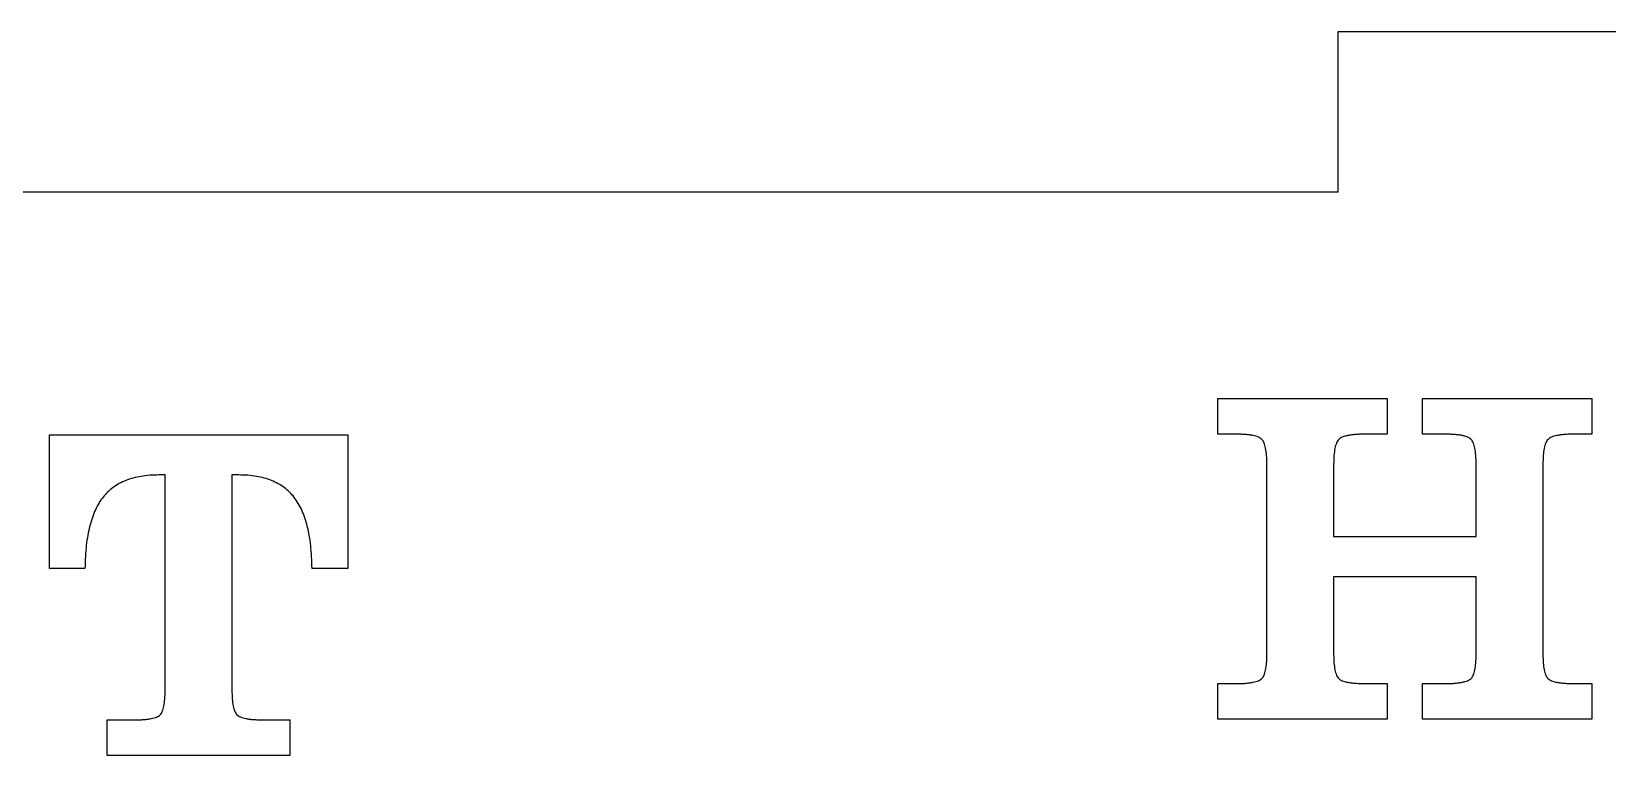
# Model space of a CAD drawing. Header units: millimetres. Extents: x -108 to 108, y -38 to 32.
# Drawn here: x -35.38 to -10.8, y 21.21 to 32.5 of the extents above; entities that cross this region are included whole.
import ezdxf

# ---------------------------------------------------------------- set-up
doc = ezdxf.new("R2010")
doc.units = ezdxf.units.MM

msp = doc.modelspace()

# ---------------------------------------------------------------- linework, layer by layer
at = {"color": 7, "linetype": 'Continuous', "lineweight": 25}
for p, q in [((-15, 30), (-15, 32.5)), ((-15, 32.5), (15, 32.5)), ((-45, 30), (-15, 30)), ((-16.875, 26.775), (-14.236, 26.775)), ((-16.875, 26.219), (-16.875, 26.775)), ((-14.236, 26.775), (-14.236, 26.219)), ((-13.681, 26.775), (-11.042, 26.775)), ((-13.681, 26.219), (-13.681, 26.775)), ((-11.042, 26.775), (-11.042, 26.219)), ((-35.099, 26.209), (-30.446, 26.209)), ((-35.099, 24.125), (-35.099, 26.209)), ((-30.446, 26.209), (-30.446, 24.125)), ((-16.591, 26.219), (-16.875, 26.219)), ((-14.236, 26.219), (-14.579, 26.219)), ((-13.332, 26.219), (-13.681, 26.219)), ((-11.042, 26.219), (-11.324, 26.219)), ((-33.294, 25.584), (-33.389, 25.584)), ((-33.294, 22.227), (-33.294, 25.584)), ((-32.252, 25.584), (-32.252, 22.227)), ((-32.146, 25.584), (-32.252, 25.584)), ((-16.111, 22.784), (-16.111, 25.749)), ((-15.069, 25.749), (-15.069, 24.622)), ((-12.847, 24.622), (-12.847, 25.749)), ((-11.806, 25.749), (-11.806, 22.784)), ((-15.069, 24.622), (-12.847, 24.622)), ((-34.544, 24.125), (-35.099, 24.125)), ((-30.446, 24.125), (-31.002, 24.125)), ((-15.069, 23.997), (-15.069, 22.784)), ((-12.847, 23.997), (-15.069, 23.997)), ((-12.847, 22.784), (-12.847, 23.997)), ((-16.875, 22.331), (-16.591, 22.331)), ((-16.875, 21.775), (-16.875, 22.331)), ((-14.579, 22.331), (-14.236, 22.331)), ((-14.236, 22.331), (-14.236, 21.775)), ((-13.681, 22.331), (-13.332, 22.331)), ((-13.681, 21.775), (-13.681, 22.331)), ((-11.324, 22.331), (-11.042, 22.331)), ((-11.042, 22.331), (-11.042, 21.775)), ((-34.196, 21.764), (-33.773, 21.764)), ((-34.196, 21.209), (-34.196, 21.764)), ((-31.765, 21.764), (-31.349, 21.764)), ((-31.349, 21.764), (-31.349, 21.209)), ((-14.236, 21.775), (-16.875, 21.775)), ((-11.042, 21.775), (-13.681, 21.775)), ((-31.349, 21.209), (-34.196, 21.209))]:
    msp.add_line(p, q, dxfattribs=at)
for points, knots in [([(-16.111, 25.749), (-16.112, 25.796), (-16.112, 25.881), (-16.127, 25.994), (-16.148, 26.079), (-16.179, 26.133), (-16.214, 26.159), (-16.245, 26.176), (-16.284, 26.189), (-16.33, 26.201), (-16.385, 26.21), (-16.447, 26.214), (-16.516, 26.219), (-16.565, 26.219), (-16.591, 26.219)], [0, 0, 0, 0, 0.171646, 0.310137, 0.414554, 0.492898, 0.52959, 0.571511, 0.622024, 0.679322, 0.746148, 0.821662, 0.90629, 1, 1, 1, 1]), ([(-14.579, 26.219), (-14.605, 26.219), (-14.655, 26.219), (-14.726, 26.215), (-14.789, 26.208), (-14.844, 26.2), (-14.892, 26.189), (-14.932, 26.176), (-14.965, 26.159), (-14.999, 26.132), (-15.03, 26.077), (-15.053, 25.992), (-15.067, 25.88), (-15.069, 25.795), (-15.069, 25.749)], [0, 0, 0, 0, 0.094109, 0.180526, 0.256733, 0.322911, 0.381883, 0.433138, 0.475809, 0.51296, 0.591648, 0.695425, 0.831278, 1, 1, 1, 1]), ([(-12.847, 25.749), (-12.848, 25.796), (-12.85, 25.88), (-12.862, 25.994), (-12.886, 26.079), (-12.916, 26.133), (-12.951, 26.159), (-12.983, 26.175), (-13.023, 26.189), (-13.07, 26.201), (-13.124, 26.21), (-13.187, 26.214), (-13.257, 26.219), (-13.306, 26.219), (-13.332, 26.219)], [0, 0, 0, 0, 0.170782, 0.308369, 0.412605, 0.490533, 0.527031, 0.569892, 0.620137, 0.678402, 0.744874, 0.821295, 0.905474, 1, 1, 1, 1]), ([(-11.324, 26.219), (-11.349, 26.219), (-11.398, 26.219), (-11.468, 26.215), (-11.53, 26.208), (-11.584, 26.2), (-11.631, 26.19), (-11.67, 26.175), (-11.702, 26.16), (-11.736, 26.132), (-11.767, 26.077), (-11.79, 25.992), (-11.803, 25.879), (-11.804, 25.795), (-11.806, 25.749)], [0, 0, 0, 0, 0.093656, 0.178235, 0.253832, 0.320619, 0.378848, 0.428093, 0.471157, 0.50865, 0.588062, 0.692794, 0.829725, 1, 1, 1, 1]), ([(-33.389, 25.584), (-33.437, 25.583), (-33.531, 25.581), (-33.666, 25.564), (-33.791, 25.537), (-33.906, 25.501), (-34.01, 25.451), (-34.105, 25.393), (-34.189, 25.322), (-34.263, 25.24), (-34.328, 25.147), (-34.383, 25.039), (-34.43, 24.919), (-34.47, 24.787), (-34.502, 24.64), (-34.524, 24.481), (-34.539, 24.308), (-34.542, 24.188), (-34.544, 24.125)], [0, 0, 0, 0, 0.0675131, 0.1308717, 0.190569, 0.2465539, 0.2998765, 0.3518179, 0.4029329, 0.4535699, 0.5060559, 0.562096, 0.6221928, 0.6868618, 0.7564081, 0.8317322, 0.9126984, 1, 1, 1, 1]), ([(-31.002, 24.125), (-31.004, 24.187), (-31.007, 24.305), (-31.021, 24.476), (-31.042, 24.635), (-31.073, 24.78), (-31.112, 24.913), (-31.158, 25.033), (-31.214, 25.14), (-31.278, 25.235), (-31.352, 25.318), (-31.436, 25.389), (-31.53, 25.45), (-31.633, 25.5), (-31.748, 25.537), (-31.872, 25.565), (-32.005, 25.581), (-32.098, 25.583), (-32.146, 25.584)], [0, 0, 0, 0, 0.086174, 0.16696, 0.241549, 0.311415, 0.376234, 0.436419, 0.492716, 0.545862, 0.59711, 0.648789, 0.70038, 0.754168, 0.810568, 0.869544, 0.932687, 1, 1, 1, 1]), ([(-16.591, 22.331), (-16.565, 22.331), (-16.516, 22.331), (-16.447, 22.334), (-16.385, 22.341), (-16.331, 22.349), (-16.284, 22.36), (-16.245, 22.372), (-16.214, 22.388), (-16.18, 22.413), (-16.148, 22.465), (-16.127, 22.548), (-16.112, 22.657), (-16.111, 22.739), (-16.111, 22.784)], [0, 0, 0, 0, 0.0954157, 0.18151, 0.2585269, 0.3265689, 0.384584, 0.4355757, 0.4776417, 0.5150018, 0.5925211, 0.69626, 0.8319454, 1, 1, 1, 1]), ([(-15.069, 22.784), (-15.069, 22.739), (-15.067, 22.658), (-15.053, 22.55), (-15.03, 22.467), (-14.999, 22.415), (-14.965, 22.388), (-14.932, 22.374), (-14.892, 22.359), (-14.844, 22.349), (-14.789, 22.34), (-14.726, 22.336), (-14.655, 22.331), (-14.605, 22.331), (-14.579, 22.331)], [0, 0, 0, 0, 0.165154, 0.298214, 0.401341, 0.479224, 0.516225, 0.55908, 0.61127, 0.671319, 0.738706, 0.816179, 0.904173, 1, 1, 1, 1]), ([(-13.332, 22.331), (-13.306, 22.331), (-13.257, 22.331), (-13.187, 22.334), (-13.124, 22.341), (-13.07, 22.349), (-13.023, 22.36), (-12.983, 22.373), (-12.951, 22.387), (-12.917, 22.413), (-12.886, 22.465), (-12.863, 22.548), (-12.85, 22.657), (-12.848, 22.739), (-12.847, 22.784)], [0, 0, 0, 0, 0.096234, 0.181862, 0.25979, 0.327463, 0.386465, 0.43718, 0.480217, 0.517374, 0.594473, 0.698038, 0.832809, 1, 1, 1, 1]), ([(-11.806, 22.784), (-11.804, 22.739), (-11.803, 22.658), (-11.79, 22.55), (-11.767, 22.467), (-11.736, 22.415), (-11.702, 22.388), (-11.669, 22.374), (-11.631, 22.359), (-11.584, 22.349), (-11.53, 22.34), (-11.468, 22.336), (-11.398, 22.331), (-11.349, 22.331), (-11.324, 22.331)], [0, 0, 0, 0, 0.166703, 0.30083, 0.404924, 0.483538, 0.520885, 0.564143, 0.614296, 0.673599, 0.741617, 0.818479, 0.904617, 1, 1, 1, 1]), ([(-33.773, 21.764), (-33.748, 21.764), (-33.699, 21.764), (-33.629, 21.77), (-33.567, 21.774), (-33.513, 21.783), (-33.467, 21.793), (-33.428, 21.807), (-33.396, 21.822), (-33.362, 21.848), (-33.331, 21.901), (-33.31, 21.986), (-33.295, 22.097), (-33.294, 22.18), (-33.294, 22.227)], [0, 0, 0, 0, 0.094523, 0.179884, 0.256053, 0.323458, 0.38093, 0.431881, 0.473554, 0.510564, 0.588469, 0.693792, 0.829526, 1, 1, 1, 1]), ([(-32.252, 22.227), (-32.251, 22.181), (-32.249, 22.099), (-32.237, 21.988), (-32.213, 21.904), (-32.183, 21.85), (-32.148, 21.824), (-32.116, 21.808), (-32.076, 21.794), (-32.028, 21.784), (-31.974, 21.774), (-31.911, 21.77), (-31.84, 21.764), (-31.791, 21.764), (-31.765, 21.764)], [0, 0, 0, 0, 0.1668647, 0.3016186, 0.4054266, 0.483981, 0.520772, 0.5639767, 0.6158722, 0.6742918, 0.7428219, 0.8185386, 0.9047146, 1, 1, 1, 1])]:
    msp.add_open_spline(points, degree=3, knots=knots, dxfattribs=at)

doc.saveas('drawing.dxf')
